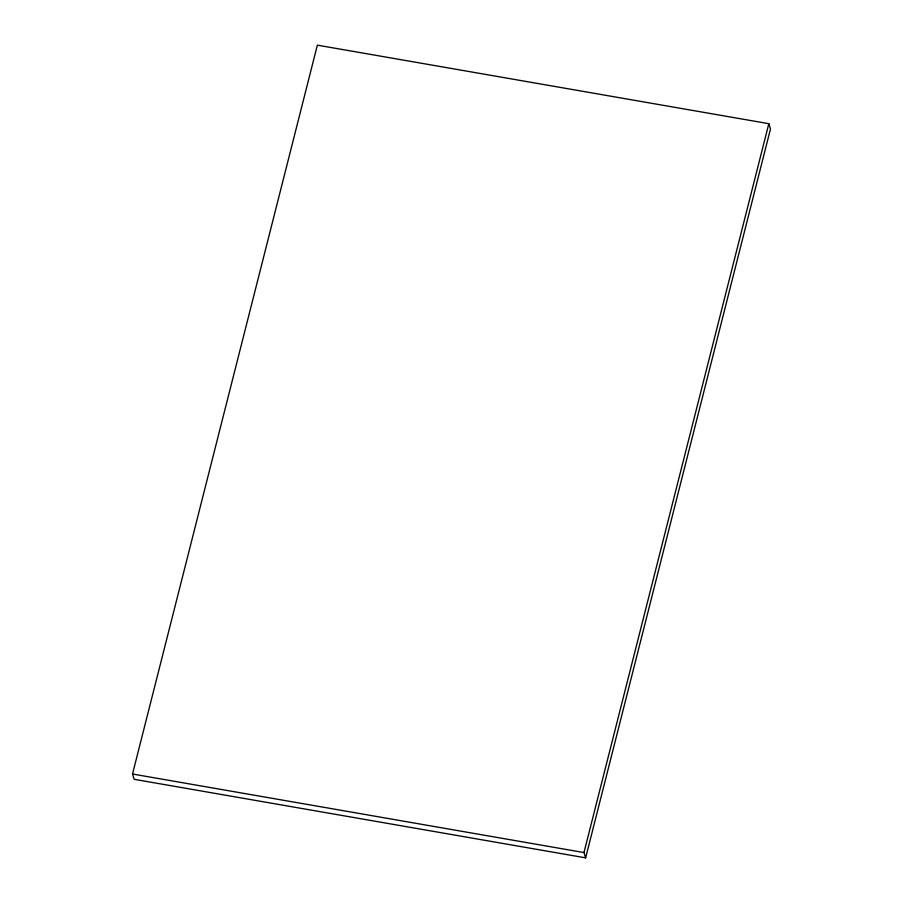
<?xml version="1.0" encoding="UTF-8"?>
<svg xmlns="http://www.w3.org/2000/svg" width="903" height="903" viewBox="0 0 903 903"><rect width="100%" height="100%" fill="white"/><g stroke="black" fill="none" stroke-linecap="round" stroke-linejoin="round"><path stroke-width="1.35" d="M132.515 774.018L317.359 45.15L768.825 123.688L770.485 128.982L585.641 857.85L134.175 779.312L132.515 774.018L583.97 852.556L585.641 857.85M583.97 852.556L768.825 123.688"/></g></svg>
